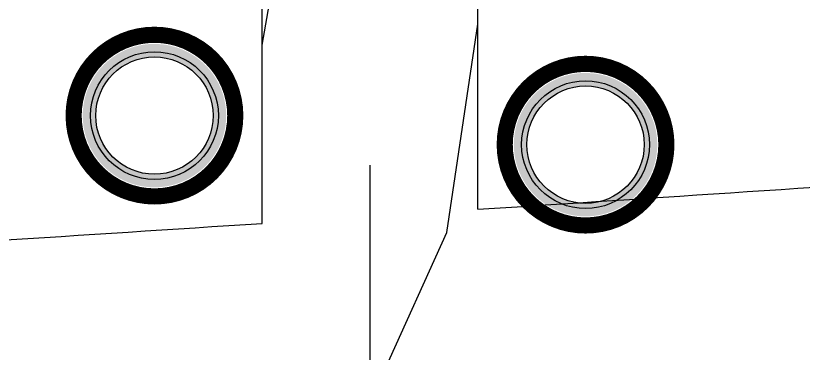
# Model space of a CAD drawing. Header units: inches. Extents: x 0 to 1813292486, y 0 to 3473589894.
# Drawn here: x 600633857 to 600634588, y 3473201833 to 3473202147 of the extents above; entities that cross this region are included whole.
import ezdxf
from ezdxf.enums import TextEntityAlignment as Align

# ---------------------------------------------------------------- set-up
doc = ezdxf.new("R2010")
doc.units = ezdxf.units.IN
doc.header["$LTSCALE"] = 1000
doc.header["$MEASUREMENT"] = 0
doc.linetypes.add('AX-MALL-GIRD-200$0$DOTE', pattern=[2.4200000000000004, 2, -0.2, 0.02, -0.2])
for name, color, linetype in [('A-Anno-Note', 241, 'Continuous'), ('AX-MALL-DIM-P02$0$A-Detl-Thin', 131, 'Continuous'), ('AX-MALL-GIRD-200$0$A-Grid', 222, 'AX-MALL-GIRD-200$0$DOTE'), ('AX-MALL-P02-200$0$A-Anno-Note', 241, 'Continuous'), ('AX-MALL-WALL-P02$0$A-Anno-Note', 241, 'Continuous'), ('AX-MALL-WALL-P02-QT$0$A-Detl-Patt', 8, 'Continuous'), ('AX-MALL-WALL-P02-QT$0$A-Detl-Thin', 131, 'Continuous'), ('AX-MALL-WALL-P02-QT$0$A-Wall', 2, 'Continuous'), ('AX-MALL-WALL-P02-QT$0$A-Wall-Patt', 13, 'Continuous'), ('AX-MALL-WALL-P02-QT$0$A-Wind', 4, 'Continuous'), ('AX-MALL-ZTKD-P02$0$A-Anno-Note', 241, 'Continuous'), ('PX-MALL-P02-LG$0$P-Airr-Pipe', 140, 'Continuous'), ('PX-MALL-P02-LG$0$P-Pipe-Risr', 7, 'Continuous'), ('PX-MALL-P02-LG$0$P-Pipe-Risr-Arch', 6, 'Continuous'), ('PX-MALL-P02-LG$0$P-Pipe-Risr-W100', 6, 'Continuous'), ('PX-MALL-P02-LG$0$P-Pipe-Risr-W50', 6, 'Continuous')]:
    doc.layers.add(name, color=color, linetype=linetype)
doc.styles.add('PX-MALL-P02-LG$0$jzfz', font='gbenor.shx', dxfattribs={"bigfont": 'gbcbig.shx'})
pattern_1 = [(45, (0, 359.0227), (-353.55353201463, 353.55353201463), [])]

# ---------------------------------------------------------------- blocks, each defined once
blk = doc.blocks.new('AX-MALL-GIRD-200')
at = {"layer": 'AX-MALL-GIRD-200$0$A-Grid'}
blk.add_line((600427279.9838982, 3473034819.515553), (600466009.5228474, 3473138783.242634), dxfattribs=at)
blk = doc.blocks.new('AX-MALL-WALL-P02-QT$0$tj')
at = {"layer": 'AX-MALL-WALL-P02-QT$0$A-Detl-Patt'}
h = blk.add_hatch(dxfattribs=at)
h.set_pattern_fill('STEEL', color=256, scale=100.0000000000001, angle=50.43183869082386)
h.set_pattern_definition([(75.00000000004839, (-14278.19445574284, 156289.8254051208), (-153.3407249234246, 41.08752340989569), []), (75.00000000004839, (-14317.88195610046, 156358.5661673546), (-153.3407249234246, 41.08752340989569), [])])
edge = h.paths.add_edge_path()
edge.add_arc((274302.9537697641, 370915.3693751197), 354853.2281302969, 270.9601093956941, 275.9513128638887)
edge.add_line((311095.3180618286, 17974.67259407043), (323404.2928284407, 17664.898229599))
edge.add_arc((337498.5854798314, -5423.033113246463), 27049.98445535583, 84.4296474408203, 121.40245730350341, ccw=False)
edge.add_line((340124.270958662, 21499.21483898163), (352435.6233639717, 23411.5238032341))
edge.add_line((352435.6233639717, 23411.5238032341), (352460.3320846558, 23263.57286787033))
edge.add_arc((262948.9762239404, 558936.3422532297), 543099.989586636, 279.486523026639, 288.5053300047131)
edge.add_line((435325.042740941, 43917.80823612213), (435185.9318172932, 44187.60760259628))
edge.add_arc((262948.9762341097, 558936.342259489), 542799.9895904897, 279.51816553668203, 288.50044427399206, ccw=False)
edge.add_line((352706.5441896915, 23608.95860147476), (352681.7270303965, 23756.88773488998))
edge.add_line((352681.7270303965, 23756.88773488998), (340117.7681742907, 21803.84383869171))
edge.add_arc((337510.0970116529, -5455.006554111635), 27383.29552171703, 84.53552636432372, 121.2026843873002)
edge.add_line((323323.7129554749, 17967.02113437653), (311085.7617697716, 18275.00808191299))
edge.add_arc((274273.8104503512, 371474.5356685471), 355112.6948552598, 270.96411062040687, 275.9501261722048, ccw=False)
edge.add_line((280248.9759351015, 16412.11376953125), (280248.9759185314, 16111.96136569977))
blk = doc.blocks.new('AX-MALL-WALL-P02-QT')
at = {"layer": 'AX-MALL-WALL-P02-QT$0$A-Wall-Patt'}
h = blk.add_hatch(dxfattribs=at)
h.set_pattern_fill('普通砖', color=256, scale=200, style=0)
h.set_pattern_definition(pattern_1)
h.paths.add_polyline_path([(600430474.7793809, 3473043389.264452), (600430592.006217, 3473043423.693537), (600434065.8615468, 3473052748.745092), (600434038.2982868, 3473052865.726762), (600433913.3532004, 3473052912.272472), (600430400.0390713, 3473043481.299599)])
h = blk.add_hatch(dxfattribs=at)
h.set_pattern_fill('普通砖', color=256, scale=200, style=0)
h.set_pattern_definition(pattern_1)
h.paths.add_polyline_path([(600429865.2726961, 3473043433.299661, 0.0002741206708189415), (600430432.2928545, 3473043262.800222), (600430474.7793809, 3473043389.264452), (600430400.0390713, 3473043481.299599, -0.0002307265193015011), (600429922.9691654, 3473043624.796705)])
h = blk.add_hatch(dxfattribs=at)
h.set_pattern_fill('普通砖', color=256, scale=200, style=0)
h.set_pattern_definition(pattern_1)
h.paths.add_polyline_path([(600430474.7793809, 3473043389.264452), (600430432.2928542, 3473043262.800222, 0.0002815873753565502), (600431014.9521389, 3473043088.304088), (600431072.2228004, 3473043279.928907, -0.0002321580115349915), (600430592.006217, 3473043423.693537)])
at = {"layer": 'AX-MALL-WALL-P02-QT$0$A-Wall'}
for p, q in [((600430400.0390713, 3473043481.299599), (600433913.3532004, 3473052912.272472)), ((600430592.006217, 3473043423.693537), (600434065.8615468, 3473052748.745092))]:
    blk.add_line(p, q, dxfattribs=at)
for centre, radius, start, end in [((600585645.4715344, 3473560474.425379), 539799.0703996782, 253.2328818922554, 253.285760514428), ((600585645.4479132, 3473560474.345906), 539798.9874916008, 253.3070340725172, 253.3602407685257)]:
    blk.add_arc(centre, radius, start, end, dxfattribs=at)
at = {"layer": 'AX-MALL-WALL-P02-QT$0$A-Detl-Thin', "rotation": 339.5681613091762}
blk.add_blockref('AX-MALL-WALL-P02-QT$0$tj', (600144118.6961328, 3473128496.287411), dxfattribs=at)
at = {"layer": 'AX-MALL-WALL-P02-QT$0$A-Wind'}
blk.add_blockref('AX-MALL-GIRD-200', (0, 0), dxfattribs=at)
blk = doc.blocks.new('AX-MALL-WALL-P02')
at = {"layer": 'AX-MALL-WALL-P02$0$A-Anno-Note'}
blk.add_blockref('AX-MALL-WALL-P02-QT', (0, 0), dxfattribs=at)
blk = doc.blocks.new('PX-MALL-P02-LG$0$P-Risr')
at = {"layer": 'PX-MALL-P02-LG$0$P-Pipe-Risr-W50'}
h = blk.add_hatch(color=0, dxfattribs=at)
edge = h.paths.add_edge_path()
edge.add_ellipse((0, 0), major_axis=(47.05795628796547, 47.05795628796547), ratio=0.9999999999999695, start_angle=225.0000000000009, end_angle=405.0000000000009, ccw=False)
edge.add_ellipse((0, 0), major_axis=(47.05795628796764, 47.05795628796764), ratio=0.9999999999998785, start_angle=133.9675974886221, end_angle=225.0000000000035, ccw=False)
edge.add_line((-66.53919663240958, 1.199087783927098), (-54.4367953546693, 1.199087783927098))
edge.add_ellipse((0, 0), major_axis=(-38.50196423560672, 38.50196423560672), ratio=0.9999999999999859, start_angle=43.73814098242129, end_angle=134.9999999999996)
edge.add_ellipse((0, 0), major_axis=(38.50196423561096, 38.50196423561096), ratio=0.9999999999998216, start_angle=225.0000000000051, end_angle=405.0000000000051)
edge.add_ellipse((0, 0), major_axis=(38.50196423560679, 38.50196423560679), ratio=0.9999999999999831, start_angle=45.00000000000048, end_angle=133.7381409824204)
edge.add_line((-54.43679535467527, 1.199087783927098), (-66.53919663241555, 1.199087783927098))
edge.add_ellipse((0, 0), major_axis=(-47.05795628796762, 47.05795628796762), ratio=0.9999999999998742, start_angle=-45.00000000000358, end_angle=43.967597488629224, ccw=False)
at = {"layer": 'PX-MALL-P02-LG$0$P-Pipe-Risr-Arch', "ltscale": 0.7}
blk.add_circle((0, 0), 59.29000000000001, dxfattribs=at)
at = {"layer": 'PX-MALL-P02-LG$0$P-Pipe-Risr-W100', "color": 0, "const_width": 15}
blk.add_lwpolyline([(-75, 0, 1), (75, 0, 1)], format="xyb", close=True, dxfattribs=at)
at = {"layer": 'PX-MALL-P02-LG$0$P-Pipe-Risr-W50'}
blk.add_circle((0, 0), 54.45000000000001, dxfattribs=at)
at = {"layer": 'PX-MALL-P02-LG$0$P-Pipe-Risr', "style": 'PX-MALL-P02-LG$0$jzfz', "width": 0.6, "flags": 1}
for tag, p in [('SYS-MARK', (0.3310501334344735, -45.65933377496549)), ('RANGE', (0.3337570973526454, -45.67887874227017))]:
    blk.add_attdef(tag, text='', height=0.015625, dxfattribs=at).set_placement(p, align=Align.MIDDLE)
blk = doc.blocks.new('PX-MALL-P02-LG')
at = {"layer": 'PX-MALL-P02-LG$0$P-Airr-Pipe', "rotation": 249.5681612843863}
for p in [(600430341.2395396, 3473043609.917696), (600430706.6606014, 3473043445.009543)]:
    blk.add_blockref('PX-MALL-P02-LG$0$P-Risr', p, dxfattribs=at)
blk = doc.blocks.new('AX-MALL-ZTKD-P02')
at = {"layer": 'AX-MALL-ZTKD-P02$0$A-Anno-Note'}
blk.add_blockref('AX-MALL-GIRD-200', (0, 0), dxfattribs=at)
blk = doc.blocks.new('AX-MALL-DIM-P02')
at = {"layer": 'AX-MALL-DIM-P02$0$A-Detl-Thin'}
blk.add_blockref('AX-MALL-ZTKD-P02', (-2.384185791015625e-06, 9.5367431640625e-07), dxfattribs=at)
blk = doc.blocks.new('AX-MALL-P02-200')
at = {"layer": 'AX-MALL-P02-200$0$A-Anno-Note'}
blk.add_blockref('AX-MALL-WALL-P02', (0, 0), dxfattribs=at)
for name in ['AX-MALL-DIM-P02', 'PX-MALL-P02-LG']:
    blk.add_blockref(name, (0, 0), dxfattribs=at)

msp = doc.modelspace()

# ---------------------------------------------------------------- block references
at = {"layer": 'A-Anno-Note', "rotation": 20.43183869077545}
msp.add_blockref('AX-MALL-P02-200', (1250392458.527329, 9048125.682563305), dxfattribs=at)

doc.saveas('drawing.dxf')
